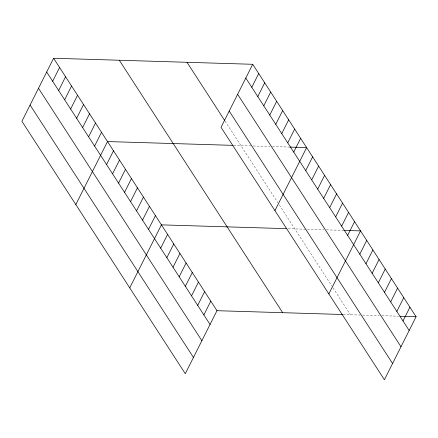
<?xml version="1.0" encoding="UTF-8"?>
<svg xmlns="http://www.w3.org/2000/svg" width="438" height="438" viewBox="0 0 438 438"><rect width="100%" height="100%" fill="white"/><g stroke="black" fill="none" stroke-linecap="round" stroke-linejoin="round"><path stroke-width="0.33" stroke-dasharray="2.19 1.64" d="M233.624 145.383L251.877 145.936M253.164 145.974L269.912 146.484M272.491 146.56L289.239 147.069M288.204 228.707L323.83 229.786M326.409 229.868L343.157 230.372M343.085 314.517L360.052 315.031M362.631 315.108L379.379 315.617M381.958 315.694L398.706 316.203M225.066 121.102L277.922 202.772M279.334 204.951L331.873 286.129M332.962 287.81L350.389 314.741"/><path stroke-width="0.66" d="M53.595 58.254L21.9 121.271L185.279 373.707L216.974 310.695L53.595 58.254L252.721 64.293L416.1 316.729L384.405 379.746L221.026 127.305L252.721 64.293M52.664 81.271L59.584 67.512M58.654 90.529L65.574 76.765M64.643 99.787L71.564 86.023M70.633 109.04L77.553 95.276M76.623 118.298L83.548 104.534M82.612 127.557L89.538 113.792M88.607 136.809L95.528 123.045M94.597 146.068L101.517 132.303M75.818 204.573L107.507 141.562L232.961 145.361M106.576 164.579L113.497 150.814M112.566 173.837L119.492 160.073M118.556 183.089L125.482 169.325M124.551 192.348L131.471 178.584M130.54 201.6L137.461 187.842M136.53 210.859L143.45 197.095M142.52 220.117L149.44 206.353M148.509 229.37L155.435 215.606M129.73 287.881L161.425 224.864L286.874 228.669M160.675 248.165L167.595 234.401M251.79 87.31L258.71 73.546M166.845 257.703L173.766 243.939M257.779 96.568L264.7 82.804M173.015 267.24L179.941 253.476M263.769 105.821L270.689 92.062M179.191 276.772L186.112 263.014M269.759 115.079L276.685 101.315M185.362 286.31L192.282 272.546M275.748 124.337L282.674 110.573M191.532 295.847L198.458 282.083M281.743 133.59L288.664 119.826M197.708 305.385L204.628 291.62M287.733 142.848L294.654 129.084M203.878 314.922L210.798 301.158M293.723 152.101L300.643 138.342M274.944 210.612L306.638 147.595L289.885 147.086M305.702 170.617L312.628 156.853M311.697 179.87L318.618 166.106M317.687 189.128L324.607 175.364M323.677 198.387L330.597 184.622M329.666 207.639L336.587 193.875M335.656 216.898L342.582 203.133M341.645 226.15L348.571 212.392M347.641 235.409L354.561 221.644M328.856 293.914L360.551 230.903L343.803 230.393M359.801 254.204L366.721 240.44M365.971 263.736L372.897 249.978M372.147 273.274L379.067 259.51M378.317 282.811L385.237 269.047M384.487 292.349L391.413 278.584M390.663 301.886L397.584 288.122M396.833 311.423L403.754 297.659M403.004 320.961L409.93 307.197M216.974 310.695L342.423 314.495M399.993 316.241L416.1 316.729M245.8 78.057L409.18 330.493M237.626 94.307L401.005 346.748M229.2 111.055L392.579 363.496M187.01 62.3L224.716 120.559M119.306 60.247L282.685 312.688M46.669 72.018L210.048 324.459M38.495 88.268L201.874 340.709M30.074 105.016L193.454 357.457"/></g></svg>
